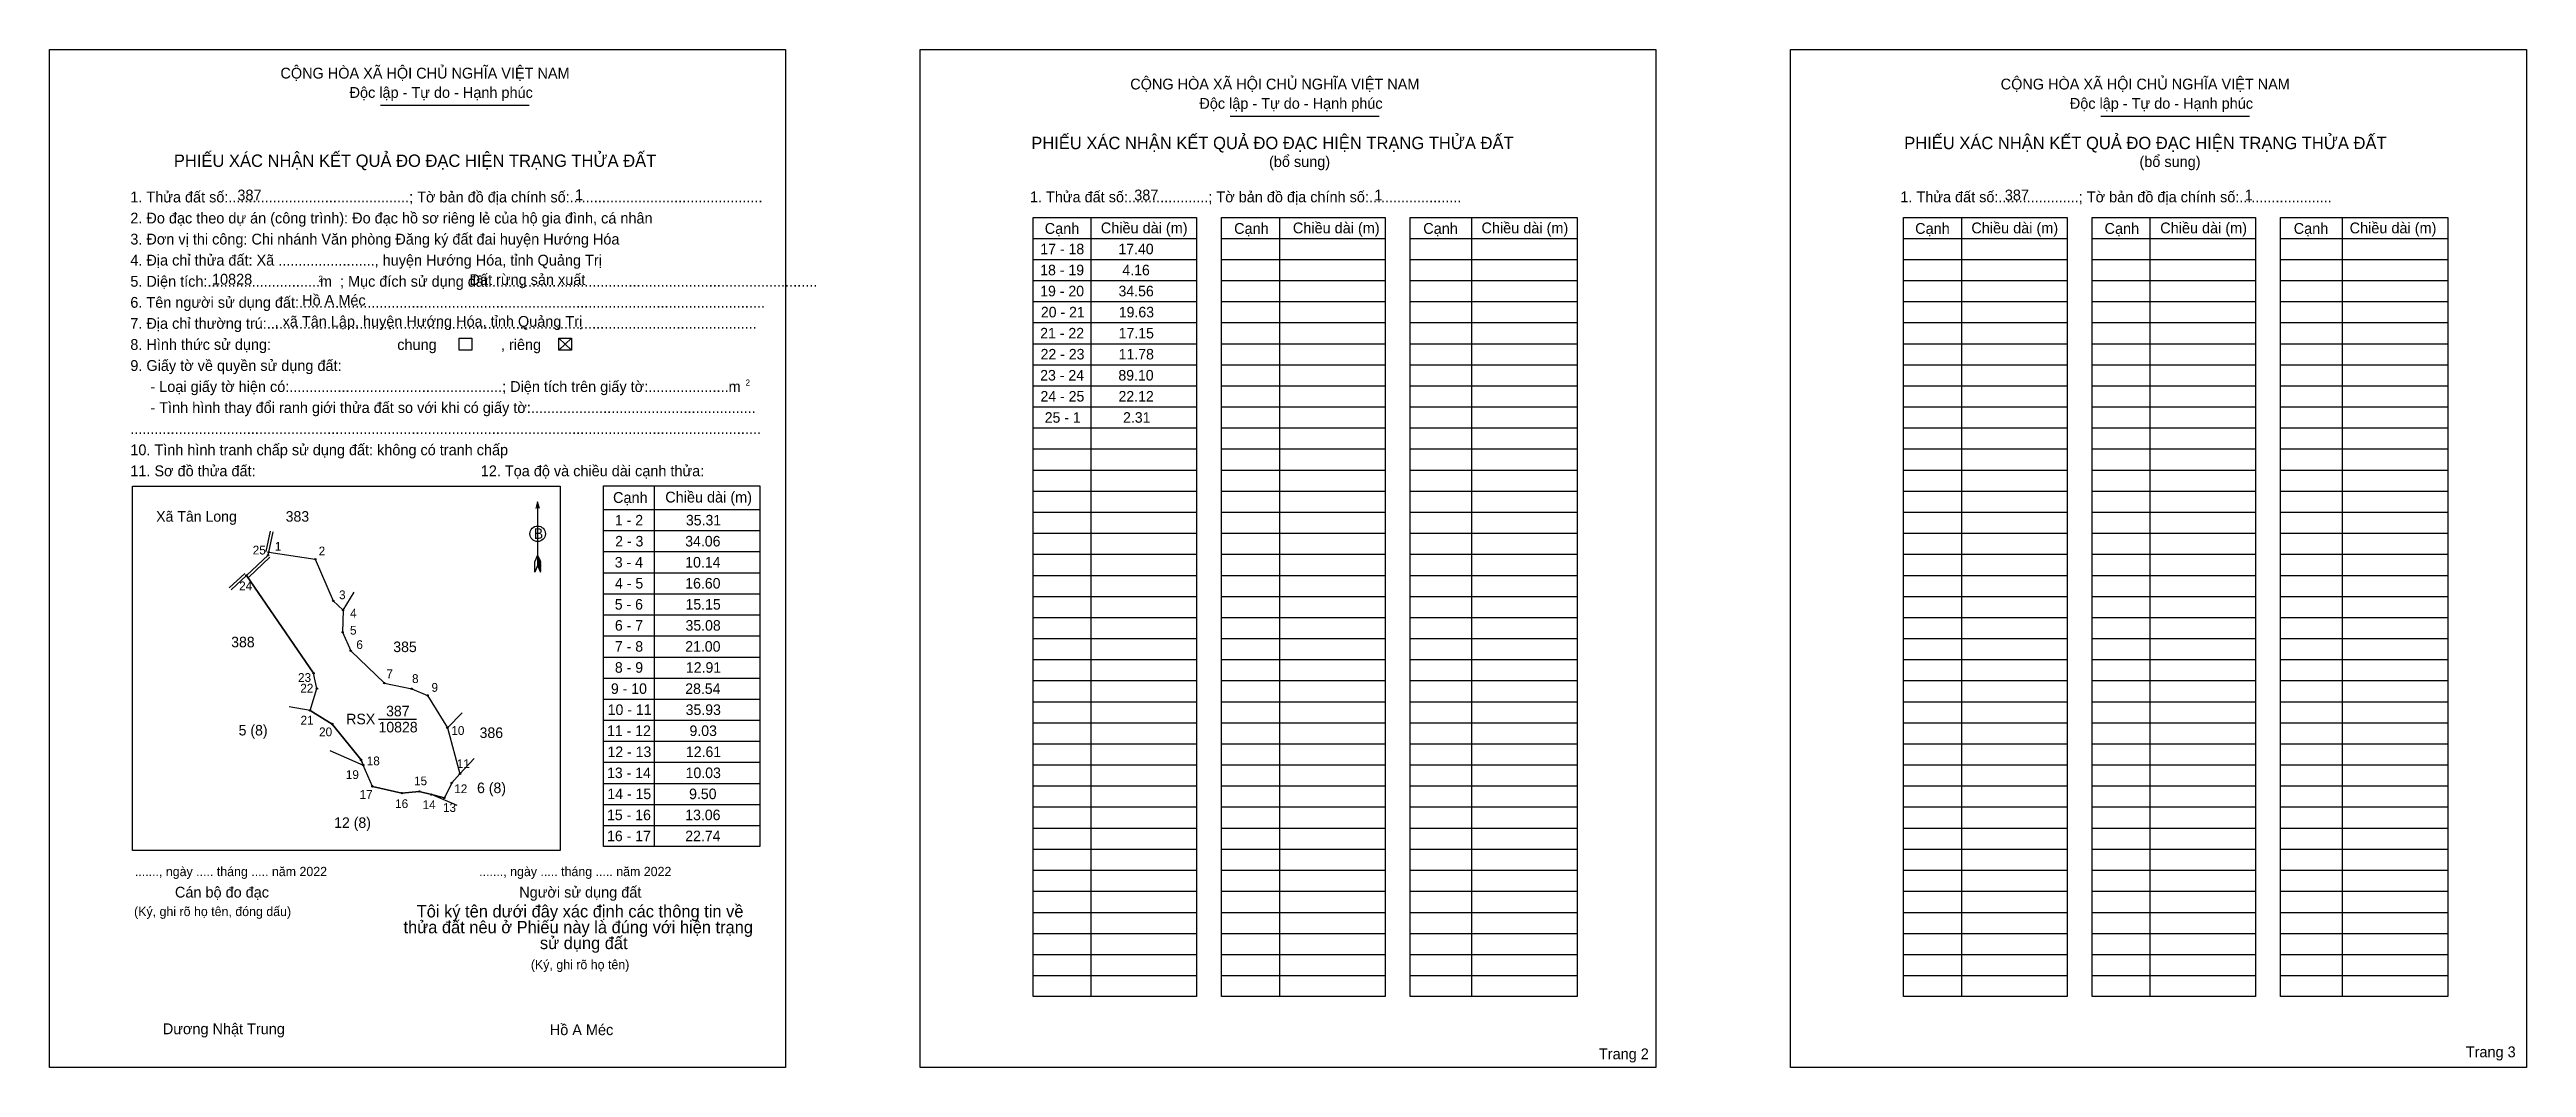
# Model space of a CAD drawing. Extents: x 544437 to 546296, y 1837786 to 1838550.
import ezdxf

# ---------------------------------------------------------------- set-up
doc = ezdxf.new("R2010")
doc.units = 0
for name, color, linetype in [('Level 1', 7, 'Continuous'), ('Level 10', 7, 'Continuous'), ('Level 11', 7, 'Continuous'), ('Level 13', 7, 'Continuous'), ('Level 2', 7, 'Continuous'), ('Level 25', 7, 'Continuous'), ('Level 27', 7, 'Continuous'), ('Level 36', 7, 'Continuous'), ('Level 48', 7, 'Continuous'), ('Level 50', 7, 'Continuous'), ('Level 52', 7, 'Continuous'), ('Level 55', 7, 'Continuous'), ('Level 6', 7, 'Continuous'), ('Level 9', 7, 'Continuous')]:
    doc.layers.add(name, color=color, linetype=linetype)

msp = doc.modelspace()

# ---------------------------------------------------------------- linework, layer by layer
at = {"layer": 'Level 1'}
for p, q in [((544436.7, 1838549.8), (544436.7, 1838549.8)), ((545090.3, 1838549.8), (545090.3, 1838549.8)), ((544685.2, 1838508), (544796.9, 1838508)), ((545323.2, 1838499.8), (545434.9, 1838499.8)), ((545976.7, 1838499.8), (546088.5, 1838499.8)), ((545218.6, 1838423.8), (545218.6, 1837838.8)), ((545360.1, 1838423.8), (545360.1, 1837838.8)), ((545504.3, 1838423.8), (545504.3, 1837838.8)), ((545872.1, 1838423.8), (545872.1, 1837838.8)), ((546013.7, 1838423.8), (546013.7, 1837838.8)), ((546157.9, 1838423.8), (546157.9, 1837838.8)), ((545175.1, 1838408), (545297.9, 1838408)), ((545316.6, 1838408), (545439.5, 1838408)), ((545458.2, 1838408), (545583.6, 1838408)), ((545828.6, 1838408), (545951.4, 1838408)), ((545970.2, 1838408), (546093, 1838408)), ((546111.7, 1838408), (546237.2, 1838408)), ((545175.1, 1838392.2), (545297.9, 1838392.2)), ((545316.6, 1838392.2), (545439.5, 1838392.2)), ((545458.2, 1838392.2), (545583.6, 1838392.2)), ((545828.6, 1838392.2), (545951.4, 1838392.2)), ((545970.2, 1838392.2), (546093, 1838392.2)), ((546111.7, 1838392.2), (546237.2, 1838392.2)), ((545175.1, 1838376.4), (545297.9, 1838376.4)), ((545316.6, 1838376.4), (545439.5, 1838376.4)), ((545458.2, 1838376.4), (545583.6, 1838376.4)), ((545828.6, 1838376.4), (545951.4, 1838376.4)), ((545970.2, 1838376.4), (546093, 1838376.4)), ((546111.7, 1838376.4), (546237.2, 1838376.4)), ((545175.1, 1838360.6), (545297.9, 1838360.6)), ((545316.6, 1838360.6), (545439.5, 1838360.6)), ((545458.2, 1838360.6), (545583.6, 1838360.6)), ((545828.6, 1838360.6), (545951.4, 1838360.6)), ((545970.2, 1838360.6), (546093, 1838360.6)), ((546111.7, 1838360.6), (546237.2, 1838360.6)), ((544819.1, 1838333), (544828.6, 1838324.2)), ((544819.1, 1838324.2), (544828.6, 1838333)), ((545175.1, 1838344.8), (545297.9, 1838344.8)), ((545175.1, 1838328.9), (545297.9, 1838328.9)), ((545316.6, 1838344.8), (545439.5, 1838344.8)), ((545316.6, 1838328.9), (545439.5, 1838328.9)), ((545458.2, 1838344.8), (545583.6, 1838344.8)), ((545458.2, 1838328.9), (545583.6, 1838328.9)), ((545828.6, 1838344.8), (545951.4, 1838344.8)), ((545828.6, 1838328.9), (545951.4, 1838328.9)), ((545970.2, 1838344.8), (546093, 1838344.8)), ((545970.2, 1838328.9), (546093, 1838328.9)), ((546111.7, 1838344.8), (546237.2, 1838344.8)), ((546111.7, 1838328.9), (546237.2, 1838328.9)), ((545175.1, 1838313.1), (545297.9, 1838313.1)), ((545316.6, 1838313.1), (545439.5, 1838313.1)), ((545458.2, 1838313.1), (545583.6, 1838313.1)), ((545828.6, 1838313.1), (545951.4, 1838313.1)), ((545970.2, 1838313.1), (546093, 1838313.1)), ((546111.7, 1838313.1), (546237.2, 1838313.1)), ((545175.1, 1838297.3), (545297.9, 1838297.3)), ((545316.6, 1838297.3), (545439.5, 1838297.3)), ((545458.2, 1838297.3), (545583.6, 1838297.3)), ((545828.6, 1838297.3), (545951.4, 1838297.3)), ((545970.2, 1838297.3), (546093, 1838297.3)), ((546111.7, 1838297.3), (546237.2, 1838297.3)), ((545175.1, 1838281.5), (545297.9, 1838281.5)), ((545316.6, 1838281.5), (545439.5, 1838281.5)), ((545458.2, 1838281.5), (545583.6, 1838281.5)), ((545828.6, 1838281.5), (545951.4, 1838281.5)), ((545970.2, 1838281.5), (546093, 1838281.5)), ((546111.7, 1838281.5), (546237.2, 1838281.5)), ((545175.1, 1838265.7), (545297.9, 1838265.7)), ((545316.6, 1838265.7), (545439.5, 1838265.7)), ((545458.2, 1838265.7), (545583.6, 1838265.7)), ((545828.6, 1838265.7), (545951.4, 1838265.7)), ((545970.2, 1838265.7), (546093, 1838265.7)), ((546111.7, 1838265.7), (546237.2, 1838265.7)), ((545175.1, 1838249.9), (545297.9, 1838249.9)), ((545316.6, 1838249.9), (545439.5, 1838249.9)), ((545458.2, 1838249.9), (545583.6, 1838249.9)), ((545828.6, 1838249.9), (545951.4, 1838249.9)), ((545970.2, 1838249.9), (546093, 1838249.9)), ((546111.7, 1838249.9), (546237.2, 1838249.9)), ((544499, 1838222), (544499, 1838222)), ((544890.6, 1838222.1), (544890.6, 1837951.4)), ((545175.1, 1838234.1), (545297.9, 1838234.1)), ((545175.1, 1838218.3), (545297.9, 1838218.3)), ((545316.6, 1838234.1), (545439.5, 1838234.1)), ((545316.6, 1838218.3), (545439.5, 1838218.3)), ((545458.2, 1838234.1), (545583.6, 1838234.1)), ((545458.2, 1838218.3), (545583.6, 1838218.3)), ((545828.6, 1838234.1), (545951.4, 1838234.1)), ((545828.6, 1838218.3), (545951.4, 1838218.3)), ((545970.2, 1838234.1), (546093, 1838234.1)), ((545970.2, 1838218.3), (546093, 1838218.3)), ((546111.7, 1838234.1), (546237.2, 1838234.1)), ((546111.7, 1838218.3), (546237.2, 1838218.3)), ((544803.2, 1838210.2), (544803.2, 1838162.3)), ((544852.6, 1838204.4), (544969.9, 1838204.4)), ((545175.1, 1838202.4), (545297.9, 1838202.4)), ((545316.6, 1838202.4), (545439.5, 1838202.4)), ((545458.2, 1838202.4), (545583.6, 1838202.4)), ((545828.6, 1838202.4), (545951.4, 1838202.4)), ((545970.2, 1838202.4), (546093, 1838202.4)), ((546111.7, 1838202.4), (546237.2, 1838202.4)), ((544852.6, 1838188.6), (544969.9, 1838188.6)), ((545175.1, 1838186.6), (545297.9, 1838186.6)), ((545316.6, 1838186.6), (545439.5, 1838186.6)), ((545458.2, 1838186.6), (545583.6, 1838186.6)), ((545828.6, 1838186.6), (545951.4, 1838186.6)), ((545970.2, 1838186.6), (546093, 1838186.6)), ((546111.7, 1838186.6), (546237.2, 1838186.6)), ((544801.1, 1838157.4), (544801.2, 1838165.3)), ((544803.2, 1838162.3), (544801.1, 1838157.4)), ((544803.2, 1838170.2), (544801.2, 1838165.3)), ((544803.2, 1838170.2), (544805.3, 1838165.3)), ((544803.2, 1838169.5), (544805.3, 1838164.6)), ((544803.2, 1838168.9), (544805.3, 1838164)), ((544803.2, 1838168.2), (544805.3, 1838163.2)), ((544803.2, 1838167.5), (544805.3, 1838162.5)), ((544803.2, 1838166.8), (544805.3, 1838161.8)), ((544803.2, 1838166.1), (544805.3, 1838161.1)), ((544803.2, 1838165.4), (544805.3, 1838160.4)), ((544803.2, 1838164.7), (544805.3, 1838159.7)), ((544803.2, 1838164), (544805.3, 1838159)), ((544803.2, 1838163.3), (544805.3, 1838158.3)), ((544803.2, 1838162.3), (544805.3, 1838157.4)), ((544805.3, 1838157.4), (544805.3, 1838165.3)), ((544852.6, 1838172.8), (544969.9, 1838172.8)), ((545175.1, 1838170.8), (545297.9, 1838170.8)), ((545316.6, 1838170.8), (545439.5, 1838170.8)), ((545458.2, 1838170.8), (545583.6, 1838170.8)), ((545828.6, 1838170.8), (545951.4, 1838170.8)), ((545970.2, 1838170.8), (546093, 1838170.8)), ((546111.7, 1838170.8), (546237.2, 1838170.8)), ((544852.6, 1838157), (544969.9, 1838157)), ((545175.1, 1838155), (545297.9, 1838155)), ((545316.6, 1838155), (545439.5, 1838155)), ((545458.2, 1838155), (545583.6, 1838155)), ((545828.6, 1838155), (545951.4, 1838155)), ((545970.2, 1838155), (546093, 1838155)), ((546111.7, 1838155), (546237.2, 1838155)), ((544852.6, 1838141.1), (544969.9, 1838141.1)), ((544852.6, 1838125.3), (544969.9, 1838125.3)), ((545175.1, 1838139.2), (545297.9, 1838139.2)), ((545316.6, 1838139.2), (545439.5, 1838139.2)), ((545458.2, 1838139.2), (545583.6, 1838139.2)), ((545828.6, 1838139.2), (545951.4, 1838139.2)), ((545970.2, 1838139.2), (546093, 1838139.2)), ((546111.7, 1838139.2), (546237.2, 1838139.2)), ((544852.6, 1838109.5), (544969.9, 1838109.5)), ((545175.1, 1838123.4), (545297.9, 1838123.4)), ((545175.1, 1838107.6), (545297.9, 1838107.6)), ((545316.6, 1838123.4), (545439.5, 1838123.4)), ((545316.6, 1838107.6), (545439.5, 1838107.6)), ((545458.2, 1838123.4), (545583.6, 1838123.4)), ((545458.2, 1838107.6), (545583.6, 1838107.6)), ((545828.6, 1838123.4), (545951.4, 1838123.4)), ((545828.6, 1838107.6), (545951.4, 1838107.6)), ((545970.2, 1838123.4), (546093, 1838123.4)), ((545970.2, 1838107.6), (546093, 1838107.6)), ((546111.7, 1838123.4), (546237.2, 1838123.4)), ((546111.7, 1838107.6), (546237.2, 1838107.6)), ((544852.6, 1838093.7), (544969.9, 1838093.7)), ((545175.1, 1838091.8), (545297.9, 1838091.8)), ((545316.6, 1838091.8), (545439.5, 1838091.8)), ((545458.2, 1838091.8), (545583.6, 1838091.8)), ((545828.6, 1838091.8), (545951.4, 1838091.8)), ((545970.2, 1838091.8), (546093, 1838091.8)), ((546111.7, 1838091.8), (546237.2, 1838091.8)), ((544852.6, 1838077.9), (544969.9, 1838077.9)), ((545175.1, 1838076), (545297.9, 1838076)), ((545316.6, 1838076), (545439.5, 1838076)), ((545458.2, 1838076), (545583.6, 1838076)), ((545828.6, 1838076), (545951.4, 1838076)), ((545970.2, 1838076), (546093, 1838076)), ((546111.7, 1838076), (546237.2, 1838076)), ((544852.6, 1838062.1), (544969.9, 1838062.1)), ((545175.1, 1838060.1), (545297.9, 1838060.1)), ((545316.6, 1838060.1), (545439.5, 1838060.1)), ((545458.2, 1838060.1), (545583.6, 1838060.1)), ((545828.6, 1838060.1), (545951.4, 1838060.1)), ((545970.2, 1838060.1), (546093, 1838060.1)), ((546111.7, 1838060.1), (546237.2, 1838060.1)), ((544852.6, 1838046.3), (544969.9, 1838046.3)), ((545175.1, 1838044.3), (545297.9, 1838044.3)), ((545316.6, 1838044.3), (545439.5, 1838044.3)), ((545458.2, 1838044.3), (545583.6, 1838044.3)), ((545828.6, 1838044.3), (545951.4, 1838044.3)), ((545970.2, 1838044.3), (546093, 1838044.3)), ((546111.7, 1838044.3), (546237.2, 1838044.3)), ((544852.6, 1838030.5), (544969.9, 1838030.5)), ((544852.6, 1838014.7), (544969.9, 1838014.7)), ((545175.1, 1838028.5), (545297.9, 1838028.5)), ((545316.6, 1838028.5), (545439.5, 1838028.5)), ((545458.2, 1838028.5), (545583.6, 1838028.5)), ((545828.6, 1838028.5), (545951.4, 1838028.5)), ((545970.2, 1838028.5), (546093, 1838028.5)), ((546111.7, 1838028.5), (546237.2, 1838028.5)), ((544852.6, 1837998.8), (544969.9, 1837998.8)), ((545175.1, 1838012.7), (545297.9, 1838012.7)), ((545175.1, 1837996.9), (545297.9, 1837996.9)), ((545316.6, 1838012.7), (545439.5, 1838012.7)), ((545316.6, 1837996.9), (545439.5, 1837996.9)), ((545458.2, 1838012.7), (545583.6, 1838012.7)), ((545458.2, 1837996.9), (545583.6, 1837996.9)), ((545828.6, 1838012.7), (545951.4, 1838012.7)), ((545828.6, 1837996.9), (545951.4, 1837996.9)), ((545970.2, 1838012.7), (546093, 1838012.7)), ((545970.2, 1837996.9), (546093, 1837996.9)), ((546111.7, 1838012.7), (546237.2, 1838012.7)), ((546111.7, 1837996.9), (546237.2, 1837996.9)), ((544852.6, 1837983), (544969.9, 1837983)), ((545175.1, 1837981.1), (545297.9, 1837981.1)), ((545316.6, 1837981.1), (545439.5, 1837981.1)), ((545458.2, 1837981.1), (545583.6, 1837981.1)), ((545828.6, 1837981.1), (545951.4, 1837981.1)), ((545970.2, 1837981.1), (546093, 1837981.1)), ((546111.7, 1837981.1), (546237.2, 1837981.1)), ((544852.6, 1837967.2), (544969.9, 1837967.2)), ((545175.1, 1837965.3), (545297.9, 1837965.3)), ((545316.6, 1837965.3), (545439.5, 1837965.3)), ((545458.2, 1837965.3), (545583.6, 1837965.3)), ((545828.6, 1837965.3), (545951.4, 1837965.3)), ((545970.2, 1837965.3), (546093, 1837965.3)), ((546111.7, 1837965.3), (546237.2, 1837965.3)), ((544820.1, 1837948.4), (544820.1, 1837948.4)), ((545175.1, 1837949.5), (545297.9, 1837949.5)), ((545316.6, 1837949.5), (545439.5, 1837949.5)), ((545458.2, 1837949.5), (545583.6, 1837949.5)), ((545828.6, 1837949.5), (545951.4, 1837949.5)), ((545970.2, 1837949.5), (546093, 1837949.5)), ((546111.7, 1837949.5), (546237.2, 1837949.5)), ((545175.1, 1837933.6), (545297.9, 1837933.6)), ((545316.6, 1837933.6), (545439.5, 1837933.6)), ((545458.2, 1837933.6), (545583.6, 1837933.6)), ((545828.6, 1837933.6), (545951.4, 1837933.6)), ((545970.2, 1837933.6), (546093, 1837933.6)), ((546111.7, 1837933.6), (546237.2, 1837933.6)), ((545175.1, 1837917.8), (545297.9, 1837917.8)), ((545175.1, 1837902), (545297.9, 1837902)), ((545316.6, 1837917.8), (545439.5, 1837917.8)), ((545316.6, 1837902), (545439.5, 1837902)), ((545458.2, 1837917.8), (545583.6, 1837917.8)), ((545458.2, 1837902), (545583.6, 1837902)), ((545828.6, 1837917.8), (545951.4, 1837917.8)), ((545828.6, 1837902), (545951.4, 1837902)), ((545970.2, 1837917.8), (546093, 1837917.8)), ((545970.2, 1837902), (546093, 1837902)), ((546111.7, 1837917.8), (546237.2, 1837917.8)), ((546111.7, 1837902), (546237.2, 1837902)), ((545175.1, 1837886.2), (545297.9, 1837886.2)), ((545316.6, 1837886.2), (545439.5, 1837886.2)), ((545458.2, 1837886.2), (545583.6, 1837886.2)), ((545828.6, 1837886.2), (545951.4, 1837886.2)), ((545970.2, 1837886.2), (546093, 1837886.2)), ((546111.7, 1837886.2), (546237.2, 1837886.2)), ((545175.1, 1837870.4), (545297.9, 1837870.4)), ((545316.6, 1837870.4), (545439.5, 1837870.4)), ((545458.2, 1837870.4), (545583.6, 1837870.4)), ((545828.6, 1837870.4), (545951.4, 1837870.4)), ((545970.2, 1837870.4), (546093, 1837870.4)), ((546111.7, 1837870.4), (546237.2, 1837870.4)), ((545175.1, 1837854.6), (545297.9, 1837854.6)), ((545316.6, 1837854.6), (545439.5, 1837854.6)), ((545458.2, 1837854.6), (545583.6, 1837854.6)), ((545828.6, 1837854.6), (545951.4, 1837854.6)), ((545970.2, 1837854.6), (546093, 1837854.6)), ((546111.7, 1837854.6), (546237.2, 1837854.6)), ((544989.3, 1837785.5), (544989.3, 1837785.5)), ((545642.8, 1837785.5), (545642.8, 1837785.5))]:
    msp.add_line(p, q, dxfattribs=at)
for points in [[(545175.1, 1838423.8), (545297.9, 1838423.8), (545297.9, 1837838.8), (545175.1, 1837838.8)], [(545316.6, 1838423.8), (545439.5, 1838423.8), (545439.5, 1837838.8), (545316.6, 1837838.8)], [(545458.2, 1838423.8), (545583.6, 1838423.8), (545583.6, 1837838.8), (545458.2, 1837838.8)], [(545828.6, 1838423.8), (545951.4, 1838423.8), (545951.4, 1837838.8), (545828.6, 1837838.8)], [(545970.2, 1838423.8), (546093, 1838423.8), (546093, 1837838.8), (545970.2, 1837838.8)], [(546111.7, 1838423.8), (546237.2, 1838423.8), (546237.2, 1837838.8), (546111.7, 1837838.8)], [(544499, 1838222), (544820.1, 1838222), (544820.1, 1837948.4), (544499, 1837948.4)], [(544852.6, 1838222.1), (544969.9, 1838222.1), (544969.9, 1837951.4), (544852.6, 1837951.4)]]:
    msp.add_lwpolyline(points, close=True, dxfattribs=at)
msp.add_lwpolyline([(544804.6, 1838205.1), (544803.2, 1838210.2), (544801.9, 1838205.1)], dxfattribs=at)
msp.add_circle((544803.2, 1838186.2), 5.84, dxfattribs=at)
at = {"layer": 'Level 10'}
for p, q in [((544584.6, 1838155), (544600.8, 1838170.1)), ((544586, 1838153.5), (544602.1, 1838168.7)), ((544600.8, 1838170.1), (544601.3, 1838172.4)), ((544601.3, 1838172.4), (544636.2, 1838167.1)), ((544636.2, 1838167.1), (544649.7, 1838135.8)), ((544635, 1838081.5), (544584.6, 1838155)), ((544649.7, 1838135.8), (544657.1, 1838128.9)), ((544657.1, 1838128.9), (544656.7, 1838112.3)), ((544656.7, 1838112.3), (544662.9, 1838098.4)), ((544662.9, 1838098.4), (544688.1, 1838074.1)), ((544632.3, 1838053.6), (544637.5, 1838070)), ((544637.5, 1838070), (544635, 1838081.5)), ((544688.1, 1838074.1), (544708.7, 1838069.9)), ((544708.7, 1838069.9), (544720.6, 1838064.9)), ((544649, 1838043.4), (544632.3, 1838053.6)), ((544720.6, 1838064.9), (544735.4, 1838040.6)), ((544670.6, 1838016.4), (544649, 1838043.4)), ((544735.4, 1838040.6), (544744.9, 1838005.9)), ((544672.3, 1838012.6), (544670.6, 1838016.4)), ((544679.2, 1837996.6), (544672.3, 1838012.6)), ((544701.3, 1837991.5), (544679.2, 1837996.6)), ((544738.7, 1837999.2), (544733.2, 1837987.9)), ((544744.9, 1838005.9), (544738.7, 1837999.2)), ((544714.3, 1837992.8), (544701.3, 1837991.5)), ((544723.5, 1837990.4), (544714.3, 1837992.8)), ((544733.2, 1837987.9), (544723.5, 1837990.4))]:
    msp.add_line(p, q, dxfattribs=at)
at = {"layer": 'Level 11'}
for centre in [(544600.8, 1838170.1), (544601.3, 1838172.4), (544636.2, 1838167.1), (544584.6, 1838155), (544649.7, 1838135.8), (544657.1, 1838128.9), (544656.7, 1838112.3), (544662.9, 1838098.4), (544635, 1838081.5), (544637.5, 1838070), (544637.5, 1838070), (544688.1, 1838074.1), (544708.7, 1838069.9), (544632.3, 1838053.6), (544720.6, 1838064.9), (544649, 1838043.4), (544735.4, 1838040.6), (544670.6, 1838016.4), (544672.3, 1838012.6), (544679.2, 1837996.6), (544738.7, 1837999.2), (544744.9, 1838005.9), (544701.3, 1837991.5), (544714.3, 1837992.8), (544723.5, 1837990.4), (544733.2, 1837987.9)]:
    msp.add_circle(centre, 0.527, dxfattribs=at)
at = {"layer": 'Level 2'}
for points in [[(544436.7, 1838549.8), (544989.3, 1838549.8), (544989.3, 1837785.5), (544436.7, 1837785.5)], [(545090.3, 1838549.8), (545642.8, 1838549.8), (545642.8, 1837785.5), (545090.3, 1837785.5)], [(545743.8, 1838549.8), (546296.3, 1838549.8), (546296.3, 1837785.5), (545743.8, 1837785.5)]]:
    msp.add_lwpolyline(points, close=True, dxfattribs=at)
at = {"layer": 'Level 25'}
for p, q in [((544584.6, 1838155), (544635, 1838081.5)), ((544662.9, 1838098.4), (544688.1, 1838074.1)), ((544708.7, 1838069.9), (544720.6, 1838064.9)), ((544632.3, 1838053.6), (544649, 1838043.4)), ((544649, 1838043.4), (544670.6, 1838016.4)), ((544670.6, 1838016.4), (544672.3, 1838012.6)), ((544679.2, 1837996.6), (544701.3, 1837991.5)), ((544701.3, 1837991.5), (544714.3, 1837992.8)), ((544714.3, 1837992.8), (544723.5, 1837990.4)), ((544723.5, 1837990.4), (544733.2, 1837987.9))]:
    msp.add_line(p, q, dxfattribs=at)
at = {"layer": 'Level 27'}
for p, q in [((544599.3, 1838172.8), (544602.7, 1838188.2)), ((544601.3, 1838172.4), (544604.7, 1838187.8)), ((544583.3, 1838156.4), (544571.7, 1838145.6)), ((544584.6, 1838155), (544573.1, 1838144.1)), ((544657.1, 1838128.9), (544665.5, 1838142.3)), ((544632.3, 1838053.6), (544616.7, 1838056.4)), ((544735.4, 1838040.6), (544746.6, 1838051.7)), ((544744.9, 1838005.9), (544755.6, 1838017.5))]:
    msp.add_line(p, q, dxfattribs=at)
at = {"layer": 'Level 50'}
for points in [[(544744.4, 1838333), (544753.9, 1838333), (544753.9, 1838324.2), (544744.4, 1838324.2)], [(544819.1, 1838333), (544828.6, 1838333), (544828.6, 1838324.2), (544819.1, 1838324.2)]]:
    msp.add_lwpolyline(points, close=True, dxfattribs=at)
at = {"layer": 'Level 9'}
for p, q in [((544683.6, 1838047.1), (544712.2, 1838047.1)), ((544647.3, 1838023.4), (544672.3, 1838012.6)), ((544742.9, 1837982.1), (544723.5, 1837990.4))]:
    msp.add_line(p, q, dxfattribs=at)

# ---------------------------------------------------------------- texts
at = {"layer": 'Level 1'}
for s, height, p in [('CỘNG HÒA XÃ HỘI CHỦ NGHĨA VIỆT NAM', 8.116, (544610.1, 1838528)), ('Độc lập - Tự do - Hạnh phúc', 8.116, (544662, 1838513.5)), ('CỘNG HÒA XÃ HỘI CHỦ NGHĨA VIỆT NAM', 8.116, (545248.1, 1838519.8)), ('CỘNG HÒA XÃ HỘI CHỦ NGHĨA VIỆT NAM', 8.116, (545901.6, 1838519.8)), ('Độc lập - Tự do - Hạnh phúc', 8.116, (545300, 1838505.3)), ('Độc lập - Tự do - Hạnh phúc', 8.116, (545953.5, 1838505.3)), ('PHIẾU XÁC NHẬN KẾT QUẢ ĐO ĐẠC HIỆN TRẠNG THỬA ĐẤT', 9.277, (545173.8, 1838475)), ('PHIẾU XÁC NHẬN KẾT QUẢ ĐO ĐẠC HIỆN TRẠNG THỬA ĐẤT', 9.277, (545829.2, 1838475)), ('PHIẾU XÁC NHẬN KẾT QUẢ ĐO ĐẠC HIỆN TRẠNG THỬA ĐẤT', 9.277, (544530.1, 1838461.7)), ('(bổ sung)', 8.12, (545352.3, 1838461.6)), ('(bổ sung)', 8.12, (546005.8, 1838461.6)), ('1. Thửa đất số:.............................................; Tờ bản đồ địa chính số:................................................', 8.1163, (544497.4, 1838435)), ('1. Thửa đất số:....................; Tờ bản đồ địa chính số:.......................', 8.116, (545172.8, 1838435.1)), ('1. Thửa đất số:....................; Tờ bản đồ địa chính số:.......................', 8.116, (545826.3, 1838435.1)), ('2. Đo đạc theo dự án (công trình): Đo đạc hồ sơ riêng lẻ của hộ gia đình, cá nhân', 8.116, (544497.4, 1838419.2)), ('3. Đơn vị thi công: Chi nhánh Văn phòng Đăng ký đất đai huyện Hướng Hóa', 8.116, (544497.4, 1838403.4)), ('Cạnh', 8.12, (545183.9, 1838411.4)), ('Chiều dài (m)', 8.116, (545226, 1838411.8)), ('Cạnh', 8.12, (545326.1, 1838411.4)), ('Chiều dài (m)', 8.116, (545370.2, 1838411.8)), ('Cạnh', 8.12, (545468.1, 1838411.4)), ('Chiều dài (m)', 8.116, (545511.8, 1838411.8)), ('Cạnh', 8.12, (545837.4, 1838411.4)), ('Chiều dài (m)', 8.116, (545879.6, 1838411.8)), ('Cạnh', 8.12, (545979.6, 1838411.4)), ('Chiều dài (m)', 8.116, (546021.4, 1838411.8)), ('Cạnh', 8.12, (546121.6, 1838411.4)), ('Chiều dài (m)', 8.116, (546163.6, 1838411.8)), ('4. Địa chỉ thửa đất: Xã ........................, huyện Hướng Hóa, tỉnh Quảng Trị', 8.116, (544497.4, 1838387.6)), ('5. Diện tích:............................m  ; Mục đích sử dụng đất:.................................................................................', 8.1163, (544497.4, 1838371.7)), ('2', 4.64, (544638.6, 1838375.4)), ('6. Tên người sử dụng đất:....................................................................................................................', 8.1163, (544497.4, 1838355.9)), ('7. Địa chỉ thường trú:..........................................................................................................................', 8.1163, (544497.4, 1838340.1)), ('chung                , riêng', 8.116, (544697.8, 1838324.2)), ('9. Giấy tờ về quyền sử dụng đất:', 8.116, (544497.4, 1838308.5)), ('     - Loại giấy tờ hiện có:.....................................................; Diện tích trên giấy tờ:....................m', 8.1163, (544497.4, 1838292.7)), ('2', 4.64, (544959.2, 1838297.4)), ('     - Tình hình thay đổi ranh giới thửa đất so với khi có giấy tờ:........................................................', 8.1163, (544497.4, 1838276.9)), ('.............................................................................................................................................................', 8.1163, (544497.4, 1838261.1)), ('10. Tình hình tranh chấp sử dụng đất: không có tranh chấp', 8.116, (544497.4, 1838245.2)), ('11. Sơ đồ thửa đất:', 8.116, (544497.4, 1838229.4)), ('12. Tọa độ và chiều dài cạnh thửa:', 8.116, (544760.5, 1838229.4)), ('Cạnh', 8.12, (544859.8, 1838209.4)), ('Chiều dài (m)', 8.116, (544899, 1838209.7)), ('B', 7.91, (544800.3, 1838182.4)), ('......., ngày ..... tháng ..... năm 2022', 6.957, (544500.8, 1837929.2)), ('Cán bộ đo đạc', 8.116, (544530.9, 1837913.1)), ('......., ngày ..... tháng ..... năm 2022', 6.957, (544759.3, 1837929.2)), ('Người sử dụng đất', 8.116, (544789.4, 1837913.1)), ('(Ký, ghi rõ họ tên, đóng dấu)', 6.957, (544500.2, 1837899.2)), ('Tôi ký tên dưới đây xác định các thông tin về', 9.223, (544712.4, 1837898.2)), ('thửa đất nêu ở Phiếu này là đúng với hiện trạng', 9.223, (544702.5, 1837886.3)), ('sử dụng đất', 9.223, (544804.9, 1837874.4)), ('(Ký, ghi rõ họ tên)', 6.957, (544798.1, 1837859.3)), ('Dương Nhật Trung', 8.116, (544521.8, 1837810.5)), ('Trang 2', 8.12, (545600, 1837791.7)), ('Trang 3', 8.12, (546250.8, 1837793.2))]:
    msp.add_text(s, height=height, dxfattribs=at).set_placement(p)
at = {"layer": 'Level 13'}
for s, p in [('RSX', (544659.5, 1838043.2)), ('387', (544689.4, 1838049.2)), ('10828', (544683.7, 1838037.1))]:
    msp.add_text(s, height=7.91, dxfattribs=at).set_placement(p)
at = {"layer": 'Level 36'}
for s, height, p in [('Xã Tân Long', 7.906, (544516.8, 1838195.3)), ('383', 7.91, (544614, 1838195.3)), ('388', 7.91, (544573.1, 1838101)), ('385', 7.91, (544694.8, 1838097.4)), ('5 (8)', 7.91, (544578.7, 1838034.8)), ('386', 7.91, (544759.6, 1838032.9)), ('6 (8)', 7.91, (544757.7, 1837991.5)), ('12 (8)', 7.91, (544650.4, 1837965.4))]:
    msp.add_text(s, height=height, dxfattribs=at).set_placement(p)
at = {"layer": 'Level 48'}
msp.add_text('8. Hình thức sử dụng:', height=8.117, dxfattribs=at).set_placement((544497.4, 1838324.3))
at = {"layer": 'Level 52'}
for s, p in [('17 - 18', (545180.6, 1838396.1)), ('17.40', (545239.2, 1838396.1)), ('18 - 19', (545180.5, 1838380.3)), ('4.16', (545242.2, 1838380.3)), ('19 - 20', (545180.5, 1838364.5)), ('34.56', (545239.3, 1838364.5)), ('20 - 21', (545181, 1838348.7)), ('19.63', (545239.5, 1838348.7)), ('21 - 22', (545180.5, 1838332.9)), ('17.15', (545239.4, 1838332.9)), ('22 - 23', (545180.8, 1838317.1)), ('11.78', (545239.4, 1838317.1)), ('23 - 24', (545180.5, 1838301.3)), ('24 - 25', (545180.7, 1838285.5)), ('89.10', (545239.2, 1838301.3)), ('22.12', (545239.3, 1838285.5)), ('25 - 1', (545183.9, 1838269.6)), ('2.31', (545242.7, 1838269.6)), ('1 - 2', (544861.2, 1838192.5)), ('35.31', (544914.5, 1838192.5)), ('2 - 3', (544861.4, 1838176.7)), ('34.06', (544914, 1838176.7)), ('3 - 4', (544861.1, 1838160.9)), ('10.14', (544914, 1838160.9)), ('4 - 5', (544861.3, 1838145.1)), ('16.60', (544914, 1838145.1)), ('5 - 6', (544861.1, 1838129.3)), ('15.15', (544914.2, 1838129.3)), ('6 - 7', (544861.2, 1838113.5)), ('35.08', (544914.2, 1838113.5)), ('8 - 9', (544861.2, 1838081.9)), ('7 - 8', (544861.2, 1838097.7)), ('21.00', (544914, 1838097.7)), ('12.91', (544914.5, 1838081.9)), ('9 - 10', (544858.2, 1838066)), ('28.54', (544914, 1838066)), ('10 - 11', (544855.8, 1838050.2)), ('35.93', (544914.3, 1838050.2)), ('11 - 12', (544855.3, 1838034.4)), ('9.03', (544917.2, 1838034.4)), ('12 - 13', (544855.6, 1838018.6)), ('12.61', (544914.5, 1838018.6)), ('13 - 14', (544855.3, 1838002.8)), ('14 - 15', (544855.5, 1837987)), ('10.03', (544914.3, 1838002.8)), ('9.50', (544916.9, 1837987)), ('15 - 16', (544855.3, 1837971.2)), ('13.06', (544914, 1837971.2)), ('16 - 17', (544855.3, 1837955.4)), ('22.74', (544914, 1837955.4))]:
    msp.add_text(s, height=7.91, dxfattribs=at).set_placement(p)
at = {"layer": 'Level 55'}
for s, p in [('25', (544600.6, 1838170.1)), ('1', (544601.2, 1838172.4)), ('2', (544636.1, 1838167.1)), ('24', (544584.4, 1838155)), ('3', (544649.6, 1838135.8)), ('4', (544657, 1838128.9)), ('5', (544656.6, 1838112.3)), ('6', (544662.8, 1838098.4)), ('23', (544634.8, 1838081.5)), ('22', (544637.4, 1838070)), ('7', (544688, 1838074.1)), ('8', (544708.6, 1838069.9)), ('21', (544632.1, 1838053.6)), ('9', (544720.5, 1838064.9)), ('20', (544648.8, 1838043.4)), ('10', (544735.3, 1838040.6)), ('19', (544670.4, 1838016.4)), ('18', (544672.1, 1838012.6)), ('17', (544679, 1837996.6)), ('12', (544738.6, 1837999.2)), ('11', (544744.7, 1838005.9)), ('16', (544701.2, 1837991.5)), ('15', (544714.1, 1837992.8)), ('14', (544723.3, 1837990.4)), ('13', (544733.1, 1837987.9))]:
    msp.add_text(s, height=0.264, dxfattribs=at).set_placement(p)
at = {"layer": 'Level 6'}
for s, height, p in [('387', 8.12, (544577.8, 1838436.5)), ('1', 8.12, (544831.2, 1838436.6)), ('387', 8.12, (545251.1, 1838436.5)), ('1', 8.12, (545431.4, 1838436.5)), ('387', 8.12, (545904.7, 1838436.5)), ('1', 8.12, (546084.9, 1838436.5)), ('10828', 8.12, (544558.7, 1838373.3)), ('Hồ A Méc', 8.12, (544626.4, 1838357.5)), ('Đất rừng sản xuất', 8.117, (544752.1, 1838373)), (', xã Tân Lập, huyện Hướng Hóa, tỉnh Quảng Trị', 8.117, (544605.7, 1838341.6)), ('Hồ A Méc', 8.12, (544812.3, 1837809.8))]:
    msp.add_text(s, height=height, dxfattribs=at).set_placement(p)
at = {"layer": 'Level 9'}
for s, p in [('1', (544605.9, 1838173.5)), ('25', (544589.3, 1838170.7)), ('2', (544638.8, 1838170)), ('24', (544579.1, 1838143.8)), ('3', (544654.1, 1838137.1)), ('4', (544662.4, 1838123.3)), ('5', (544662.3, 1838110.5)), ('6', (544667.1, 1838099.7)), ('23', (544623.3, 1838075)), ('22', (544625, 1838067)), ('7', (544689.6, 1838077.8)), ('8', (544708.9, 1838074.2)), ('9', (544723.5, 1838067.6)), ('21', (544625.2, 1838043)), ('20', (544639.1, 1838034.2)), ('10', (544738.4, 1838035.2)), ('18', (544674.9, 1838012.4)), ('11', (544742.5, 1838010.3)), ('19', (544659.2, 1838002.1)), ('15', (544710.4, 1837997.4)), ('12', (544740.6, 1837991.5)), ('17', (544669.5, 1837987.2)), ('16', (544696.2, 1837980.3)), ('14', (544716.8, 1837979.5)), ('13', (544732.1, 1837977.4))]:
    msp.add_text(s, height=6.59, dxfattribs=at).set_placement(p)

doc.saveas('drawing.dxf')
